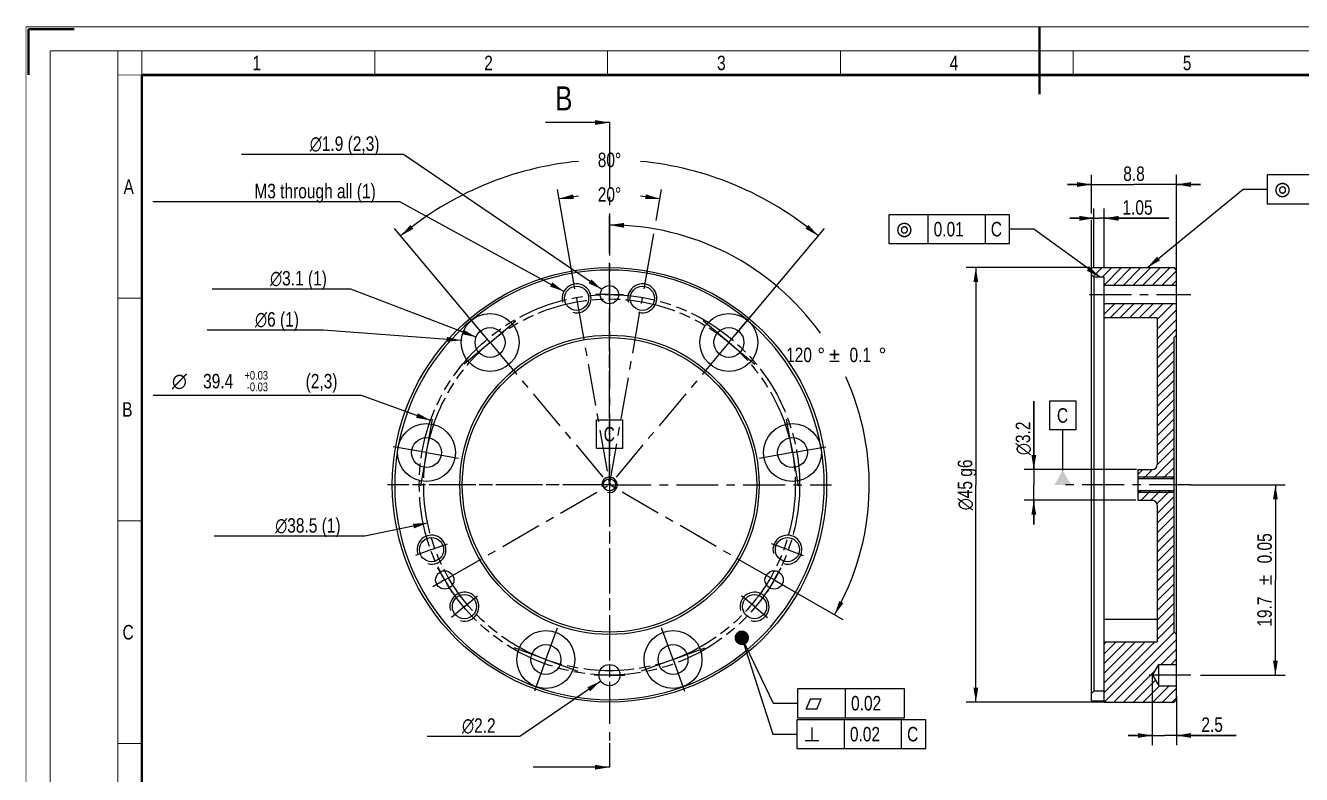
# Model space of a CAD drawing. Header units: millimetres. Extents: x 0 to 420, y 0 to 297.
# Drawn here: x -0.1 to 264.3, y 142.1 to 297.2 of the extents above; entities that cross this region are included whole.
import ezdxf
from ezdxf.enums import TextEntityAlignment as Align

# ---------------------------------------------------------------- set-up
doc = ezdxf.new("R2010")
doc.units = ezdxf.units.MM
doc.header["$LTSCALE"] = 23.1
doc.linetypes.add('CENTER', pattern=[0.6, 0.375, -0.075, 0.075, -0.075])
doc.linetypes.add('PHANTOM', pattern=[0.8, 0.45, -0.05, 0.1, -0.05, 0.1, -0.05])
doc.layers.get('0').update_dxf_attribs({"linetype": 'CONTINUOUS'})
for name, color, linetype in [('3_ALL_AXES', 7, 'CONTINUOUS'), ('7_ALL_FEATURES', 7, 'CONTINUOUS'), ('AXIS', 7, 'CONTINUOUS'), ('DEFAULT_1', 7, 'CENTER'), ('DEFAULT_3', 7, 'PHANTOM')]:
    doc.layers.add(name, color=color, linetype=linetype)
doc.styles.get("Standard").update_dxf_attribs({"font": 'txt', "width": 0.8})
doc.styles.add('TEXTSTYLE_1', font='gdt', dxfattribs={"width": 0.8})
doc.dimstyles.new('DIMSTYLE_1', dxfattribs={"dimtxt": 3, "dimasz": 3, "dimexe": 2, "dimexo": 2, "dimgap": 0.75, "dimtad": 1, "dimdec": 3, "dimlfac": 0.5, "dimdsep": 46, "dimtxsty": 'STANDARD', "dimblk": '_FILLED', "dimblk1": '_FILLED', "dimblk2": '_FILLED', "dimcen": 0.09, "dimadec": 0, "dimazin": 0, "dimtp": 0.2, "dimtm": 0.2, "dimtfac": 1, "dimtdec": 3, "dimtofl": 0, "dimtmove": 0, "dimatfit": 3, "dimldrblk": '_FILLED', "dimfxl": 1, "dimtolj": 1, "dimarcsym": 0})
doc.dimstyles.new('DIMSTYLE_10', dxfattribs={"dimtxt": 3, "dimasz": 3, "dimexe": 2, "dimexo": 2, "dimgap": 0.75, "dimtad": 1, "dimdec": 3, "dimlfac": 0.5, "dimdsep": 46, "dimtxsty": 'STANDARD', "dimblk": '_FILLED', "dimblk1": '_FILLED', "dimblk2": '_FILLED', "dimcen": 0.09, "dimadec": 0, "dimazin": 0, "dimtp": 0.3, "dimtm": 0.3, "dimtfac": 1, "dimtdec": 3, "dimtofl": 0, "dimtmove": 0, "dimatfit": 3, "dimldrblk": '_FILLED', "dimfxl": 1, "dimtolj": 1, "dimarcsym": 0})
doc.dimstyles.new('DIMSTYLE_11', dxfattribs={"dimtxt": 3, "dimasz": 3, "dimexe": 2, "dimexo": 2, "dimtad": 1, "dimdec": 3, "dimlfac": 0.5, "dimdsep": 46, "dimtxsty": 'STANDARD', "dimblk": '_FILLED', "dimblk1": '_FILLED', "dimblk2": '_FILLED', "dimcen": 0.09, "dimadec": 0, "dimazin": 0, "dimtol": 1, "dimtp": 0.03, "dimtm": 0.03, "dimtfac": 0.6, "dimtdec": 3, "dimtmove": 0, "dimatfit": 2, "dimldrblk": '_FILLED', "dimfxl": 1, "dimtolj": 1, "dimarcsym": 0})
doc.dimstyles.new('DIMSTYLE_12', dxfattribs={"dimtxt": 3, "dimasz": 3, "dimexe": 2, "dimexo": 2, "dimtad": 1, "dimdec": 3, "dimlfac": 0.5, "dimdsep": 46, "dimtxsty": 'STANDARD', "dimblk": '_FILLED', "dimblk1": '_FILLED', "dimblk2": '_FILLED', "dimcen": 0.09, "dimadec": 0, "dimazin": 0, "dimtp": 0.03, "dimtm": 0.03, "dimtfac": 1, "dimtdec": 3, "dimtmove": 0, "dimatfit": 2, "dimldrblk": '_FILLED', "dimfxl": 1, "dimtolj": 1, "dimarcsym": 0})
doc.dimstyles.new('DIMSTYLE_13', dxfattribs={"dimtxt": 3, "dimasz": 3, "dimexe": 2, "dimexo": 2, "dimgap": 1.5, "dimtad": 0, "dimtih": 1, "dimtoh": 1, "dimlfac": 0.5, "dimdsep": 46, "dimtxsty": 'STANDARD', "dimblk": '_FILLED', "dimblk1": '_FILLED', "dimblk2": '_FILLED', "dimcen": 0.09, "dimadec": 0, "dimazin": 0, "dimtol": 1, "dimtp": 0.1, "dimtm": 0.1, "dimtfac": 1, "dimtofl": 0, "dimtmove": 0, "dimatfit": 3, "dimldrblk": '_FILLED', "dimfxl": 1, "dimtolj": 1, "dimarcsym": 0})
doc.dimstyles.new('DIMSTYLE_3', dxfattribs={"dimtxt": 3, "dimasz": 3, "dimexe": 2, "dimexo": 2, "dimtad": 1, "dimdec": 3, "dimlfac": 0.5, "dimdsep": 46, "dimtxsty": 'STANDARD', "dimblk": '_FILLED', "dimblk1": '_FILLED', "dimblk2": '_FILLED', "dimcen": 0.09, "dimadec": 0, "dimazin": 0, "dimtp": 0.1, "dimtm": 0.1, "dimtfac": 1, "dimtdec": 3, "dimtmove": 0, "dimatfit": 2, "dimldrblk": '_FILLED', "dimfxl": 1, "dimtolj": 1, "dimarcsym": 0})
doc.dimstyles.new('DIMSTYLE_4', dxfattribs={"dimtxt": 3, "dimasz": 3, "dimexe": 2, "dimexo": 2, "dimgap": 0.75, "dimtad": 1, "dimdec": 3, "dimlfac": 0.5, "dimdsep": 46, "dimtxsty": 'STANDARD', "dimblk": '_FILLED', "dimblk1": '_FILLED', "dimblk2": '_FILLED', "dimcen": 0.09, "dimadec": 0, "dimazin": 0, "dimtp": 0.1, "dimtm": 0.1, "dimtfac": 1, "dimtdec": 3, "dimtofl": 0, "dimtmove": 0, "dimatfit": 3, "dimldrblk": '_FILLED', "dimfxl": 1, "dimtolj": 1, "dimarcsym": 0})
doc.dimstyles.new('DIMSTYLE_8', dxfattribs={"dimtxt": 3, "dimasz": 3, "dimexe": 2, "dimexo": 2, "dimgap": 0.75, "dimtad": 1, "dimdec": 3, "dimlfac": 0.5, "dimdsep": 46, "dimtxsty": 'STANDARD', "dimblk": '_FILLED', "dimblk1": '_FILLED', "dimblk2": '_FILLED', "dimcen": 0.09, "dimadec": 0, "dimazin": 0, "dimtol": 1, "dimtp": 0.05, "dimtm": 0.05, "dimtfac": 1, "dimtdec": 3, "dimtofl": 0, "dimtmove": 0, "dimatfit": 3, "dimldrblk": '_FILLED', "dimfxl": 1, "dimtolj": 1, "dimarcsym": 0})
doc.dimstyles.new('DIMSTYLE_9', dxfattribs={"dimtxt": 3, "dimasz": 3, "dimexe": 2, "dimexo": 2, "dimgap": 1.5, "dimtad": 0, "dimtih": 1, "dimtoh": 1, "dimlfac": 0.5, "dimdsep": 46, "dimtxsty": 'STANDARD', "dimblk": '_FILLED', "dimblk1": '_FILLED', "dimblk2": '_FILLED', "dimcen": 0.09, "dimadec": 0, "dimazin": 0, "dimtp": 0.5, "dimtm": 0.5, "dimtfac": 1, "dimtofl": 0, "dimtmove": 0, "dimatfit": 3, "dimldrblk": '_FILLED', "dimfxl": 1, "dimtolj": 1, "dimarcsym": 0})
doc.dimstyles.get("Standard").update_dxf_attribs({"dimtxt": 3, "dimasz": 3, "dimexe": 2, "dimexo": 2, "dimtad": 1, "dimdsep": 46, "dimtxsty": 'STANDARD', "dimblk": '_FILLED', "dimblk1": '_FILLED', "dimblk2": '_FILLED', "dimcen": 0.09, "dimadec": 0, "dimazin": 0, "dimtol": 1, "dimtp": 0.01, "dimtm": 0.01, "dimtfac": 1, "dimtofl": 0, "dimtmove": 0, "dimatfit": 3, "dimldrblk": '_FILLED', "dimfxl": 1, "dimtolj": 1, "dimarcsym": 0})

# ---------------------------------------------------------------- blocks, each defined once
blk = doc.blocks.new('_FILLED')
at = {"color": 0, "linetype": 'BYBLOCK'}
blk.add_solid([(0, 0), (-1, 0.167), (-1, -0.167)], dxfattribs=at)
blk = doc.blocks.new('*D4')
at = {"color": 2, "linetype": 'CONTINUOUS'}
for p, q in [((65.34, 242.66), (38.54, 242.66)), ((67.34, 242.66), (65.34, 242.66)), ((93.26, 232.71), (67.34, 242.66))]:
    blk.add_line(p, q, dxfattribs=at)
at = {"color": 2, "linetype": 'CONTINUOUS', "xscale": 3, "yscale": 3, "zscale": 3, "rotation": 339.0007208661}
blk.add_blockref('_FILLED', (93.26, 232.71), dxfattribs=at)
at = {"color": 2, "linetype": 'CONTINUOUS', "insert": (62.34, 246.41), "char_height": 3, "width": 20.8, "attachment_point": 3, "line_spacing_factor": 0.9, "style": 'TEXTSTYLE_1'}
blk.add_mtext('{\\Fgdt;n}\\Ftxt;3.1 (1)', dxfattribs=at)
blk = doc.blocks.new('*D5')
at = {"color": 2, "linetype": 'CONTINUOUS'}
for p, q in [((76.24, 270.53), (44.64, 270.53)), ((78.24, 270.53), (76.24, 270.53)), ((119.33, 242.57), (78.24, 270.53))]:
    blk.add_line(p, q, dxfattribs=at)
at = {"color": 2, "linetype": 'CONTINUOUS', "xscale": 3, "yscale": 3, "zscale": 3, "rotation": 325.7659823439}
blk.add_blockref('_FILLED', (119.33, 242.57), dxfattribs=at)
at = {"color": 2, "linetype": 'CONTINUOUS', "insert": (73.24, 274.28), "char_height": 3, "width": 25.6, "attachment_point": 3, "line_spacing_factor": 0.9, "style": 'TEXTSTYLE_1'}
blk.add_mtext('{\\Fgdt;n}\\Ftxt;1.9 (2,3)', dxfattribs=at)
blk = doc.blocks.new('*D6')
at = {"color": 2, "linetype": 'CONTINUOUS'}
for p, q in [((75.47, 260.71), (26.27, 260.71)), ((77.47, 260.71), (75.47, 260.71)), ((111.45, 242.18), (77.47, 260.71))]:
    blk.add_line(p, q, dxfattribs=at)
at = {"color": 2, "linetype": 'CONTINUOUS', "xscale": 3, "yscale": 3, "zscale": 3, "rotation": 331.3975597796}
blk.add_blockref('_FILLED', (111.45, 242.18), dxfattribs=at)
at = {"color": 2, "linetype": 'CONTINUOUS', "insert": (72.47, 264.46), "char_height": 3, "width": 43.2, "attachment_point": 3, "line_spacing_factor": 0.9}
blk.add_mtext('M3 through all (1)\\P ', dxfattribs=at)
blk = doc.blocks.new('*D7')
at = {"color": 2, "linetype": 'CONTINUOUS'}
for p, q in [((220.78, 258.3), (220.78, 266.32)), ((238.38, 245.66), (238.38, 266.32)), ((220.78, 264.32), (215.78, 264.32)), ((215.78, 264.32), (229.58, 264.32)), ((243.38, 264.32), (229.58, 264.32)), ((238.38, 264.32), (243.38, 264.32)), ((220.78, 246.58), (220.78, 257))]:
    blk.add_line(p, q, dxfattribs=at)
at = {"color": 2, "linetype": 'CONTINUOUS', "xscale": 3, "yscale": 3, "zscale": 3}
blk.add_blockref('_FILLED', (220.78, 264.32), dxfattribs=at)
at = {"color": 2, "linetype": 'CONTINUOUS', "xscale": 3, "yscale": 3, "zscale": 3, "rotation": 180}
blk.add_blockref('_FILLED', (238.38, 264.32), dxfattribs=at)
at = {"color": 2, "linetype": 'CONTINUOUS', "insert": (229.58, 268.07), "char_height": 3, "width": 7.2, "attachment_point": 2, "line_spacing_factor": 0.9}
blk.add_mtext('8.8', dxfattribs=at)
blk = doc.blocks.new('*D8')
at = {"color": 2, "linetype": 'CONTINUOUS'}
for p, q in [((59.55, 234.14), (37.55, 234.14)), ((61.55, 234.14), (59.55, 234.14)), ((90.17, 232.03), (61.55, 234.14))]:
    blk.add_line(p, q, dxfattribs=at)
at = {"color": 2, "linetype": 'CONTINUOUS', "xscale": 3, "yscale": 3, "zscale": 3, "rotation": 355.8017515595}
blk.add_blockref('_FILLED', (90.17, 232.03), dxfattribs=at)
at = {"color": 2, "linetype": 'CONTINUOUS', "insert": (56.55, 237.89), "char_height": 3, "width": 16, "attachment_point": 3, "line_spacing_factor": 0.9, "style": 'TEXTSTYLE_1'}
blk.add_mtext('{\\Fgdt;n}\\Ftxt;6 (1)', dxfattribs=at)
blk = doc.blocks.new('*D9')
at = {"color": 2, "linetype": 'CONTINUOUS'}
for p, q in [((233.38, 162.8), (233.38, 148.19)), ((238.38, 158.29), (238.38, 148.19)), ((233.38, 150.19), (228.38, 150.19)), ((228.38, 150.19), (235.88, 150.19)), ((250.74, 150.19), (235.88, 150.19)), ((238.38, 150.19), (250.74, 150.19))]:
    blk.add_line(p, q, dxfattribs=at)
at = {"color": 2, "linetype": 'CONTINUOUS', "xscale": 3, "yscale": 3, "zscale": 3}
blk.add_blockref('_FILLED', (233.38, 150.19), dxfattribs=at)
at = {"color": 2, "linetype": 'CONTINUOUS', "xscale": 3, "yscale": 3, "zscale": 3, "rotation": 180}
blk.add_blockref('_FILLED', (238.38, 150.19), dxfattribs=at)
at = {"color": 2, "linetype": 'CONTINUOUS', "insert": (243.54, 153.94), "char_height": 3, "width": 7.2, "attachment_point": 1, "line_spacing_factor": 0.9}
blk.add_mtext('2.5', dxfattribs=at)
blk = doc.blocks.new('*D17')
at = {"color": 2, "linetype": 'CONTINUOUS'}
for p, q in [((119.08, 161.46), (102.3, 149.99)), ((100.3, 149.99), (83.1, 149.99)), ((102.3, 149.99), (100.3, 149.99))]:
    blk.add_line(p, q, dxfattribs=at)
at = {"color": 2, "linetype": 'CONTINUOUS', "xscale": 3, "yscale": 3, "zscale": 3, "rotation": 34.3552476522}
blk.add_blockref('_FILLED', (119.08, 161.46), dxfattribs=at)
at = {"color": 2, "linetype": 'CONTINUOUS', "insert": (97.3, 153.74), "char_height": 3, "width": 11.2, "attachment_point": 3, "line_spacing_factor": 0.9, "style": 'TEXTSTYLE_1'}
blk.add_mtext('{\\Fgdt;n}\\Ftxt;2.2', dxfattribs=at)
blk = doc.blocks.new('*D18')
at = {"color": 2, "linetype": 'CONTINUOUS'}
for p, q in [((241.28, 202.1), (260.88, 202.1)), ((258.88, 202.1), (258.88, 182.4)), ((258.88, 162.7), (258.88, 182.4)), ((243.38, 162.7), (260.88, 162.7))]:
    blk.add_line(p, q, dxfattribs=at)
at = {"color": 2, "linetype": 'CONTINUOUS', "xscale": 3, "yscale": 3, "zscale": 3}
for p, rotation in [((258.88, 202.1), 90), ((258.88, 162.7), 270)]:
    blk.add_blockref('_FILLED', p, dxfattribs=dict(at, rotation=rotation))
at = {"color": 2, "linetype": 'CONTINUOUS', "width": 0.8}
for s, p in [('0.05', (258.13, 188.95)), ('19.7', (258.13, 175.85))]:
    blk.add_text(s, height=3, rotation=90, dxfattribs=at).set_placement(p, align=Align.CENTER)
at = {"color": 2, "linetype": 'CONTINUOUS', "style": 'TEXTSTYLE_1'}
blk.add_text('`', height=3, rotation=90, dxfattribs=at).set_placement((258.13, 182.4), align=Align.CENTER)
blk = doc.blocks.new('*D19')
at = {"color": 2, "linetype": 'CONTINUOUS'}
for p, q in [((94.87, 233.13), (76.34, 255.2)), ((146.93, 233.13), (165.46, 255.2))]:
    blk.add_line(p, q, dxfattribs=at)
for start, end in [(95.4554, 130), (50, 84.5446)]:
    blk.add_arc((120.9, 202.1), 67.32, start, end, dxfattribs=at)
for points in [[(79.66, 255.94), (77.63, 253.67), (80.28, 255.16)], [(161.52, 255.16), (164.17, 253.67), (162.14, 255.94)]]:
    blk.add_solid(points, dxfattribs=at)
at = {"color": 2, "linetype": 'CONTINUOUS', "insert": (120.9, 270.92), "char_height": 3, "width": 6.8, "attachment_point": 2, "line_spacing_factor": 0.9}
blk.add_mtext('80\\Fgdt;{\\Fgdt;~}', dxfattribs=at)
blk = doc.blocks.new('*D21')
at = {"color": 2, "linetype": 'CONTINUOUS'}
for p, q in [((113.74, 242.72), (110.11, 263.31)), ((130.56, 256.88), (131.69, 263.31)), ((128.06, 242.72), (130.07, 254.09))]:
    blk.add_line(p, q, dxfattribs=at)
for start, end in [(96.1077, 100), (80, 83.8923)]:
    blk.add_arc((120.9, 202.1), 60.15, start, end, dxfattribs=at)
for points in [[(113.35, 262.28), (110.45, 261.34), (113.5, 261.29)], [(128.3, 261.29), (131.34, 261.34), (128.45, 262.28)]]:
    blk.add_solid(points, dxfattribs=at)
at = {"color": 2, "linetype": 'CONTINUOUS', "insert": (120.9, 263.75), "char_height": 3, "width": 6.8, "attachment_point": 2, "line_spacing_factor": 0.9}
blk.add_mtext('20\\Fgdt;{\\Fgdt;~}', dxfattribs=at)
blk = doc.blocks.new('*D22')
at = {"color": 2, "linetype": 'CONTINUOUS'}
for p, q in [((220.46, 247.1), (194.81, 247.1)), ((196.81, 247.1), (196.81, 202.1)), ((196.81, 157.1), (196.81, 202.1)), ((223.9, 157.1), (194.81, 157.1))]:
    blk.add_line(p, q, dxfattribs=at)
at = {"color": 2, "linetype": 'CONTINUOUS', "xscale": 3, "yscale": 3, "zscale": 3}
for p, rotation in [((196.81, 247.1), 90), ((196.81, 157.1), 270)]:
    blk.add_blockref('_FILLED', p, dxfattribs=dict(at, rotation=rotation))
at = {"color": 2, "linetype": 'CONTINUOUS', "insert": (193.06, 202.1), "char_height": 3, "width": 16, "attachment_point": 2, "rotation": 90, "line_spacing_factor": 0.9, "style": 'TEXTSTYLE_1'}
blk.add_mtext('{\\Fgdt;n}\\Ftxt;45 g6', dxfattribs=at)
blk = doc.blocks.new('*D23')
at = {"color": 2, "linetype": 'CONTINUOUS'}
for p, q in [((67.54, 220.59), (26.34, 220.59)), ((69.54, 220.59), (67.54, 220.59)), ((83.83, 215.45), (69.54, 220.59))]:
    blk.add_line(p, q, dxfattribs=at)
at = {"color": 2, "linetype": 'CONTINUOUS', "xscale": 3, "yscale": 3, "zscale": 3, "rotation": 340.1998119405}
blk.add_blockref('_FILLED', (83.83, 215.45), dxfattribs=at)
at = {"color": 2, "linetype": 'CONTINUOUS', "style": 'TEXTSTYLE_1'}
blk.add_text('n', height=3, dxfattribs=at).set_placement((33.34, 222.09), align=Align.RIGHT)
at = {"color": 2, "linetype": 'CONTINUOUS', "width": 0.8}
for s, height, p in [('39.4', 3, (42.94, 222.09)), ('+0.03', 1.8, (50.14, 223.89)), (' (2,3)', 3, (64.54, 222.09)), ('-0.03', 1.8, (50.14, 221.49))]:
    blk.add_text(s, height=height, dxfattribs=at).set_placement(p, align=Align.RIGHT)
blk = doc.blocks.new('*D24')
at = {"color": 2, "linetype": 'CONTINUOUS'}
for p, q in [((83.22, 194.19), (70.19, 191.45)), ((68.19, 191.45), (38.99, 191.45)), ((70.19, 191.45), (68.19, 191.45))]:
    blk.add_line(p, q, dxfattribs=at)
at = {"color": 2, "linetype": 'CONTINUOUS', "xscale": 3, "yscale": 3, "zscale": 3, "rotation": 11.8637820675}
blk.add_blockref('_FILLED', (83.22, 194.19), dxfattribs=at)
at = {"color": 2, "linetype": 'CONTINUOUS', "insert": (65.19, 195.2), "char_height": 3, "width": 23.2, "attachment_point": 3, "line_spacing_factor": 0.9, "style": 'TEXTSTYLE_1'}
blk.add_mtext('{\\Fgdt;n}\\Ftxt;38.5 (1)', dxfattribs=at)
blk = doc.blocks.new('*D25')
at = {"color": 2, "linetype": 'CONTINUOUS'}
for p, q in [((208.82, 205.3), (208.82, 219.47)), ((208.82, 219.47), (208.82, 202.1)), ((230.09, 205.3), (206.82, 205.3)), ((208.82, 193.9), (208.82, 202.1)), ((229.94, 198.9), (206.82, 198.9)), ((208.82, 198.9), (208.82, 193.9))]:
    blk.add_line(p, q, dxfattribs=at)
at = {"color": 2, "linetype": 'CONTINUOUS', "xscale": 3, "yscale": 3, "zscale": 3}
for p, rotation in [((208.82, 205.3), 270), ((208.82, 198.9), 90)]:
    blk.add_blockref('_FILLED', p, dxfattribs=dict(at, rotation=rotation))
at = {"color": 2, "linetype": 'CONTINUOUS', "insert": (205.07, 208.27), "char_height": 3, "width": 11.2, "attachment_point": 1, "rotation": 90, "line_spacing_factor": 0.9, "style": 'TEXTSTYLE_1'}
blk.add_mtext('{\\Fgdt;n}\\Ftxt;3.2', dxfattribs=at)
blk = doc.blocks.new('*D26')
at = {"color": 2, "linetype": 'CONTINUOUS'}
for p, q in [((120.9, 250.1), (120.9, 257.93)), ((156.75, 181.4), (169.25, 174.19))]:
    blk.add_line(p, q, dxfattribs=at)
for start, end in [(35.7038, 90), (330, 24.6078)]:
    blk.add_arc((120.9, 202.1), 53.83, start, end, dxfattribs=at)
for points in [[(123.91, 256.35), (120.9, 255.93), (123.88, 255.35)], [(168.51, 178.06), (167.52, 175.19), (169.39, 177.59)]]:
    blk.add_solid(points, dxfattribs=at)
at = {"color": 2, "linetype": 'CONTINUOUS', "width": 0.8}
for s, p in [('120', (160.17, 227.52)), ('0.1', (172.87, 227.52))]:
    blk.add_text(s, height=3, dxfattribs=at).set_placement(p, align=Align.CENTER)
at = {"color": 2, "linetype": 'CONTINUOUS', "style": 'TEXTSTYLE_1'}
for s, p in [('~', (164.77, 227.52)), ('`', (167.52, 227.52)), ('~', (177.47, 227.52))]:
    blk.add_text(s, height=3, dxfattribs=at).set_placement(p, align=Align.CENTER)
blk = doc.blocks.new('*D28')
at = {"color": 2, "linetype": 'CONTINUOUS'}
for p, q in [((221.28, 247.1), (221.28, 259.32)), ((223.38, 247.1), (223.38, 259.32)), ((221.28, 257.32), (216.28, 257.32)), ((216.28, 257.32), (222.33, 257.32)), ((236.79, 257.32), (222.33, 257.32)), ((223.38, 257.32), (236.79, 257.32))]:
    blk.add_line(p, q, dxfattribs=at)
at = {"color": 2, "linetype": 'CONTINUOUS', "xscale": 3, "yscale": 3, "zscale": 3}
blk.add_blockref('_FILLED', (221.28, 257.32), dxfattribs=at)
at = {"color": 2, "linetype": 'CONTINUOUS', "xscale": 3, "yscale": 3, "zscale": 3, "rotation": 180}
blk.add_blockref('_FILLED', (223.38, 257.32), dxfattribs=at)
at = {"color": 2, "linetype": 'CONTINUOUS', "insert": (227.19, 261.07), "char_height": 3, "width": 9.6, "attachment_point": 1, "line_spacing_factor": 0.9}
blk.add_mtext('1.05', dxfattribs=at)

msp = doc.modelspace()

# ---------------------------------------------------------------- hatches: boundary and pattern name
at = {"linetype": 'CONTINUOUS'}
h = msp.add_hatch(dxfattribs=at)
h.set_pattern_fill('B', color=2, scale=1.421013, angle=45, style=0, pattern_type=0)
h.set_pattern_definition([(45, (0, 0), (-1.0048076, 1.0048076), [])])
edge = h.paths.add_edge_path()
edge.add_line((238.3815, 246.603), (238.3815, 243.403))
edge.add_line((238.3815, 243.403), (223.3815, 243.403))
edge.add_line((223.3815, 245.103), (223.3815, 243.403))
edge.add_line((223.3815, 245.103), (221.2815, 245.103))
edge.add_line((221.2815, 245.103), (220.7815, 245.603))
edge.add_line((220.7815, 247.103), (220.7815, 245.603))
edge.add_line((220.7815, 247.103), (237.8815, 247.103))
edge.add_line((238.3815, 246.603), (237.8815, 247.103))
edge = h.paths.add_edge_path()
edge.add_line((238.3815, 239.603), (238.3815, 233.103))
edge.add_line((237.8815, 232.603), (238.3815, 233.103))
edge.add_line((237.8815, 203.353), (237.8815, 232.603))
edge.add_line((237.8815, 203.353), (230.3815, 203.353))
edge.add_line((230.3815, 205.303), (230.3815, 203.353))
edge.add_line((230.3815, 205.303), (233.3815, 205.303))
edge.add_arc((233.3815, 206.303), 1, 270, 360)
edge.add_line((234.3815, 236.703), (234.3815, 206.303))
edge.add_line((234.3815, 236.703), (223.3815, 236.703))
edge.add_line((223.3815, 239.603), (223.3815, 236.703))
edge.add_line((238.3815, 239.603), (223.3815, 239.603))
edge = h.paths.add_edge_path()
edge.add_line((238.3815, 171.103), (238.3815, 164.903))
edge.add_line((234.7034, 164.903), (238.3815, 164.903))
edge.add_line((233.3815, 162.703), (234.7034, 164.903))
edge.add_line((233.3815, 162.703), (234.7034, 160.503))
edge.add_line((234.7034, 160.503), (238.3815, 160.503))
edge.add_line((238.3815, 160.503), (238.3815, 157.603))
edge.add_line((238.3815, 157.603), (237.8815, 157.103))
edge.add_line((223.3815, 157.103), (237.8815, 157.103))
edge.add_line((223.3815, 169.603), (223.3815, 157.103))
edge.add_line((223.3815, 169.603), (234.3815, 169.603))
edge.add_line((234.3815, 197.903), (234.3815, 169.603))
edge.add_arc((233.3815, 197.903), 1, 0, 90)
edge.add_line((230.3815, 198.903), (233.3815, 198.903))
edge.add_line((230.3815, 200.853), (230.3815, 198.903))
edge.add_line((237.8815, 200.853), (230.3815, 200.853))
edge.add_line((237.8815, 171.603), (237.8815, 200.853))
edge.add_line((237.8815, 171.603), (238.3815, 171.103))

# ---------------------------------------------------------------- linework, layer by layer
at = {"color": 2, "linetype": 'CONTINUOUS'}
for p, q in [((257.1713, 266.3308), (257.1713, 260.3308)), ((282.1713, 266.3308), (257.1713, 266.3308)), ((257.1713, 260.3308), (282.1713, 260.3308)), ((178.8156, 258.0659), (178.8156, 252.0659)), ((203.8156, 258.0659), (178.8156, 258.0659)), ((186.9406, 252.0659), (186.9406, 258.0659)), ((198.7906, 252.0659), (198.7906, 258.0659)), ((203.8156, 252.0659), (203.8156, 258.0659)), ((178.8156, 252.0659), (203.8156, 252.0659)), ((237.8815, 203.703), (230.3815, 203.703)), ((237.8815, 200.503), (230.3815, 200.503)), ((182.053, 159.8769), (159.828, 159.8769)), ((159.828, 159.8769), (159.828, 153.8769)), ((169.828, 153.8769), (169.828, 159.8769)), ((182.053, 153.8769), (182.053, 159.8769)), ((186.4655, 153.4663), (159.7155, 153.4663)), ((159.7155, 153.4663), (159.7155, 147.4663)), ((159.828, 153.8769), (182.053, 153.8769)), ((169.5905, 147.4663), (169.5905, 153.4663)), ((181.4405, 147.4663), (181.4405, 153.4663)), ((186.4655, 147.4663), (186.4655, 153.4663)), ((159.7155, 147.4663), (186.4655, 147.4663))]:
    msp.add_line(p, q, dxfattribs=at)
at = {"color": 7, "linetype": 'CONTINUOUS'}
for p, q in [((220.7815, 158.8913), (220.7815, 247.103)), ((220.7815, 247.103), (237.8815, 247.103)), ((238.3815, 246.603), (237.8815, 247.103)), ((238.3815, 157.603), (238.3815, 246.603)), ((221.2815, 245.103), (220.7815, 245.603)), ((221.2815, 245.103), (221.2815, 159.3947)), ((223.3815, 245.103), (221.2815, 245.103)), ((223.3815, 157.103), (223.3815, 245.103)), ((238.3815, 243.403), (223.3815, 243.403)), ((238.3815, 239.603), (223.3815, 239.603)), ((234.3815, 236.703), (223.3815, 236.703)), ((234.3815, 236.703), (234.3815, 206.303)), ((237.8815, 232.603), (238.3815, 233.103)), ((237.8815, 171.603), (237.8815, 232.603)), ((230.3815, 205.303), (230.3815, 198.903)), ((230.3815, 205.303), (233.3815, 205.303)), ((237.8815, 203.353), (230.3815, 203.353)), ((237.8815, 200.853), (230.3815, 200.853)), ((230.3815, 198.903), (233.3815, 198.903)), ((234.3815, 197.903), (234.3815, 169.603)), ((234.3815, 174.2155), (223.3815, 174.2155)), ((223.3815, 169.603), (234.3815, 169.603)), ((237.8815, 171.603), (238.3815, 171.103)), ((233.3815, 162.703), (234.7034, 164.903)), ((234.7034, 164.903), (238.3815, 164.903)), ((234.7034, 160.503), (234.7034, 164.903)), ((233.3815, 162.703), (234.7034, 160.503)), ((234.7034, 160.503), (238.3815, 160.503)), ((223.3815, 157.103), (237.8815, 157.103)), ((238.3815, 157.603), (237.8815, 157.103))]:
    msp.add_line(p, q, dxfattribs=at)
for points, const_width in [([(0, 297), (0, 0)], 0.199), ([(420, 297), (0, 297)], 0.199), ([(0.5, 287), (0.5, 296.5)], 0.5), ([(0.5, 296.5), (10, 296.5)], 0.5), ([(210, 297), (210, 283)], 0.5), ([(5, 292), (5, 5)], 0.199), ([(415, 292), (5, 292)], 0.199), ([(19, 292), (19, 5)], 0.199), ([(24, 287), (24, 292)], 0.199), ([(72.25, 287), (72.25, 292)], 0.199), ([(120.5, 287), (120.5, 292)], 0.199), ([(168.75, 287), (168.75, 292)], 0.199), ([(217, 287), (217, 292)], 0.199), ([(24, 287), (19, 287)], 0.199), ([(24, 287), (24, 10)], 0.499), ([(410, 287), (24, 287)], 0.499), ([(24, 240.8), (19, 240.8)], 0.199), ([(24, 194.65), (19, 194.65)], 0.199), ([(24, 148.5), (19, 148.5)], 0.199)]:
    msp.add_lwpolyline(points, dxfattribs=dict(at, const_width=const_width))
for radius in [45, 31, 30.5, 1.25]:
    msp.add_circle((120.8995, 202.103), radius, dxfattribs=at)
at = {"color": 2, "linetype": 'CONTINUOUS'}
for centre, radius in [((114.0855, 240.7469), 3), ((127.7135, 240.7469), 3), ((120.8995, 202.103), 1.6), ((84.026, 188.6822), 3), ((157.773, 188.6822), 3), ((90.8399, 176.88), 3), ((150.9591, 176.88), 3)]:
    msp.add_arc(centre, radius, 255, 195, dxfattribs=at)
at = {"color": 7, "linetype": 'CONTINUOUS'}
for centre, start, end in [((233.3815, 206.303), 270, 360), ((233.3815, 197.903), 0, 90)]:
    msp.add_arc(centre, 1, start, end, dxfattribs=at)
at = {"layer": '3_ALL_AXES', "color": 7, "linetype": 'CENTER'}
for p, q in [((120.8995, 244.403), (120.8995, 246.103)), ((120.8995, 241.503), (120.8995, 244.403)), ((120.8995, 241.503), (117.9995, 241.503)), ((120.8995, 241.503), (120.8995, 238.603)), ((120.8995, 241.503), (123.7995, 241.503)), ((220.3815, 241.503), (241.3815, 241.503)), ((120.8995, 203.1032), (120.8995, 238.603)), ((96.1522, 231.5957), (91.6527, 236.9581)), ((96.1522, 231.5957), (101.5145, 236.0953)), ((145.6468, 231.5957), (140.2845, 236.0953)), ((145.6468, 231.5957), (150.1463, 236.9581)), ((96.1522, 231.5957), (90.7899, 227.0962)), ((96.1522, 231.5957), (121.0024, 201.9804)), ((145.6468, 231.5957), (120.796, 201.9797)), ((145.6468, 231.5957), (151.0091, 227.0962)), ((82.9844, 208.7885), (84.1999, 215.6821)), ((158.8146, 208.7885), (157.5991, 215.6821)), ((82.9844, 208.7885), (76.0908, 210.004)), ((158.8146, 208.7885), (165.7083, 210.004)), ((82.9844, 208.7885), (81.7689, 201.8948)), ((82.9844, 208.7885), (89.6081, 207.6205)), ((158.8146, 208.7885), (151.9209, 207.5729)), ((158.8146, 208.7885), (160.0301, 201.8948)), ((119.8993, 202.103), (76.8995, 202.103)), ((86.7781, 182.403), (120.5051, 201.8753)), ((120.8995, 202.103), (119.8993, 202.103)), ((120.8995, 202.103), (120.8995, 203.1032)), ((120.8995, 202.103), (120.8995, 158.103)), ((120.8995, 202.103), (164.8995, 202.103)), ((155.0209, 182.403), (121.2859, 201.8799)), ((86.7781, 182.403), (85.3281, 184.9145)), ((155.0209, 182.403), (156.4709, 184.9145)), ((86.7781, 182.403), (84.2666, 180.953)), ((86.7781, 182.403), (88.2281, 179.8916)), ((155.0209, 182.403), (153.5709, 179.8916)), ((155.0209, 182.403), (157.5324, 180.953)), ((107.7317, 165.9249), (110.1259, 172.5027)), ((107.7317, 165.9249), (101.1539, 168.319)), ((107.7317, 165.9249), (105.3376, 159.347)), ((107.7317, 165.9249), (114.3096, 163.5307)), ((120.8995, 162.703), (117.6995, 162.703)), ((120.8995, 162.703), (124.0995, 162.703)), ((241.3815, 162.703), (231.7034, 162.703))]:
    msp.add_line(p, q, dxfattribs=at)
at = {"layer": '3_ALL_AXES', "color": 7, "linetype": 'CONTINUOUS'}
for centre, radius in [((120.8995, 241.503), 1.9), ((96.1522, 231.5957), 6), ((145.6468, 231.5957), 6), ((96.1522, 231.5957), 3.1), ((145.6468, 231.5957), 3.1), ((82.9844, 208.7885), 6), ((158.8146, 208.7885), 6), ((82.9844, 208.7885), 3.1), ((158.8146, 208.7885), 3.1), ((86.7781, 182.403), 1.9), ((155.0209, 182.403), 1.9), ((107.7317, 165.9249), 6), ((107.7317, 165.9249), 3.1), ((120.8995, 162.703), 2.2)]:
    msp.add_circle(centre, radius, dxfattribs=at)
for start, end in [(50.011014, 129.988986), (130.011014, 169.988986), (10.011014, 49.988986), (170.011014, 249.988986), (0, 9.988986), (250.011014, 289.988986)]:
    msp.add_arc((120.8995, 202.103), 44.5, start, end, dxfattribs=at)
at = {"layer": '7_ALL_FEATURES', "color": 7, "linetype": 'CONTINUOUS'}
for p, q in [((221.2815, 159.3947), (220.7815, 158.8913)), ((220.7815, 157.3817), (220.7815, 158.8913)), ((223.3815, 159.3947), (221.2815, 159.3947)), ((220.7815, 157.3817), (223.3815, 157.3817))]:
    msp.add_line(p, q, dxfattribs=at)
at = {"layer": 'AXIS', "color": 2, "linetype": 'CENTER'}
for p, q in [((120.8995, 202.103), (120.8995, 248.103)), ((120.8995, 202.103), (74.8995, 202.103)), ((120.8995, 202.103), (120.8995, 156.103)), ((120.8995, 202.103), (166.8995, 202.103)), ((241.3815, 202.103), (214.8092, 202.103))]:
    msp.add_line(p, q, dxfattribs=at)
at = {"layer": 'AXIS', "color": 2, "linetype": 'CONTINUOUS'}
for p, q in [((212.1092, 213.4775), (212.1092, 219.4775)), ((212.1092, 219.4775), (217.5092, 219.4775)), ((217.5092, 219.4775), (217.5092, 213.4775)), ((118.1995, 209.603), (118.1995, 215.603)), ((118.1995, 215.603), (123.5995, 215.603)), ((123.5995, 215.603), (123.5995, 209.603)), ((217.5092, 213.4775), (212.1092, 213.4775)), ((214.8092, 205.103), (214.8092, 213.4775)), ((123.5995, 209.603), (118.1995, 209.603))]:
    msp.add_line(p, q, dxfattribs=at)
at = {"layer": 'AXIS', "color": 7, "linetype": 'CENTER'}
for p, q in [((84.026, 188.6822), (80.737, 187.4851)), ((84.026, 188.6822), (87.3149, 189.8792)), ((157.773, 188.6822), (154.4841, 189.8792)), ((157.773, 188.6822), (161.062, 187.4851)), ((90.8399, 176.88), (93.5211, 179.1298)), ((150.9591, 176.88), (148.2779, 179.1298)), ((90.8399, 176.88), (88.1588, 174.6303)), ((150.9591, 176.88), (153.6402, 174.6303)), ((134.0673, 165.9249), (131.6731, 172.5027)), ((134.0673, 165.9249), (140.6451, 168.319)), ((134.0673, 165.9249), (127.4894, 163.5307)), ((134.0673, 165.9249), (136.4614, 159.347))]:
    msp.add_line(p, q, dxfattribs=at)
at = {"layer": 'AXIS', "color": 7, "linetype": 'CONTINUOUS'}
for centre, radius in [((114.0855, 240.7469), 2.5), ((127.7135, 240.7469), 2.5), ((84.026, 188.6822), 2.5), ((157.773, 188.6822), 2.5), ((90.8399, 176.88), 2.5), ((150.9591, 176.88), 2.5), ((134.0673, 165.9249), 6), ((134.0673, 165.9249), 3.1)]:
    msp.add_circle(centre, radius, dxfattribs=at)
msp.add_arc((120.8995, 202.103), 44.5, 290.011014, 360, dxfattribs=at)
at = {"layer": 'AXIS', "color": 2, "linetype": 'CONTINUOUS'}
msp.add_solid([(213.0771, 202.103), (216.5412, 202.103), (214.8092, 205.103)], dxfattribs=at)
at = {"layer": 'DEFAULT_1', "color": 7, "linetype": 'CENTER'}
for p, q in [((120.8995, 277.1567), (120.8995, 272.1567)), ((120.8995, 202.103), (118.6495, 202.103)), ((120.8995, 202.103), (123.1495, 202.103)), ((120.8995, 148.6138), (120.8995, 143.6138))]:
    msp.add_line(p, q, dxfattribs=at)
at = {"layer": 'DEFAULT_1', "color": 9, "linetype": 'CENTER'}
msp.add_line((120.8995, 272.1567), (120.8995, 148.6138), dxfattribs=at)
at = {"layer": 'DEFAULT_1', "color": 2, "linetype": 'CENTER'}
for p, q in [((114.0855, 240.7469), (120.8995, 202.103)), ((120.8995, 202.103), (127.7135, 240.7469))]:
    msp.add_line(p, q, dxfattribs=at)
at = {"layer": 'DEFAULT_3', "color": 2, "linetype": 'PHANTOM'}
for radius in [39.4, 38.5]:
    msp.add_circle((120.8995, 202.103), radius, dxfattribs=at)

# ---------------------------------------------------------------- texts
at = {"color": 2, "linetype": 'CONTINUOUS', "style": 'TEXTSTYLE_1'}
for s, p in [('r', (258.6713, 261.8308)), ('r', (180.3156, 253.5659)), ('c', (161.328, 155.3769)), ('b', (161.2155, 148.9663))]:
    msp.add_text(s, height=3, dxfattribs=at).set_placement(p)
at = {"color": 2, "linetype": 'CONTINUOUS', "width": 0.8}
for s, p in [('0.01', (188.0656, 253.5659)), ('C', (199.9156, 253.5659)), ('0.02', (170.953, 155.3769)), ('0.02', (170.7155, 148.9663)), ('C', (182.5655, 148.9663))]:
    msp.add_text(s, height=3, dxfattribs=at).set_placement(p)
at = {"color": 7, "linetype": 'CONTINUOUS', "attachment_point": 1, "line_spacing_factor": 0.9}
for s, insert, char_height, width in [('1', (46.9107, 291), 3, 2.4), ('2', (94.9464, 291), 3, 2.4), ('3', (143.1964, 291), 3, 2.4), ('4', (191.375, 291), 3, 2.4), ('5', (239.6964, 291), 3, 2.4), ('B', (109.6702, 284.6567), 5, 4), ('A', (20.2143, 265.375), 3, 2.4), ('B', (19.9286, 219.225), 3, 2.4), ('C', (20, 173.075), 3, 2.4)]:
    msp.add_mtext(s, dxfattribs=dict(at, insert=insert, char_height=char_height, width=width))
at = {"layer": 'AXIS', "color": 2, "linetype": 'CONTINUOUS', "char_height": 3, "width": 2.4, "attachment_point": 1, "line_spacing_factor": 0.9}
for insert in [(213.6092, 217.9775), (119.6995, 214.103)]:
    msp.add_mtext('C', dxfattribs=dict(at, insert=insert))

# ---------------------------------------------------------------- dimensions: what is measured, and where the dimension line sits
at = {"color": 2, "linetype": 'CONTINUOUS'}
for p1, p2, text, dimstyle, picture, middle in [((119.3287, 242.5719), (122.4703, 240.4341), '%%c<> (2,3)', 'DIMSTYLE_3', '*D5', (60.4425, 272.7797)), ((111.4517, 242.1831), (116.7194, 239.3107), 'M<> through all (1)\\P ', 'DIMSTYLE_3', '*D6', (50.8701, 262.9623)), ((93.2581, 232.7066), (99.0463, 230.4848), '%%c<> (1)', 'DIMSTYLE_3', '*D4', (51.9397, 244.9054)), ((90.1683, 232.035), (102.1361, 231.1565), '%%c<> (1)', 'DIMSTYLE_3', '*D8', (48.5473, 236.3859)), ((83.8288, 215.4494), (157.9702, 188.7566), '%%c<> (2,3)', 'DIMSTYLE_11', '*D23', (46.9378, 223.5946)), ((83.2219, 194.188), (158.5771, 210.0181), '%%c<> (1)', 'DIMSTYLE_12', '*D24', (53.5913, 193.7006)), ((119.0833, 161.4615), (122.7157, 163.9445), '%%c<>', 'DIMSTYLE_3', '*D17', (91.6976, 152.2374))]:
    dim = msp.add_diameter_dim_2p(p1=p1, p2=p2, text=text, dimstyle=dimstyle, override={"dimtih": 1, "dimtoh": 1, "dimpost": '<>'}, dxfattribs=at)
    dim.commit()
    dim.dimension.update_dxf_attribs({"geometry": picture, "text_midpoint": middle, "dimtype": 163})
for base, line1, line2, dimstyle, picture, middle in [((120.8995, 269.421), ((145.2141, 231.0801), (145.6468, 231.5957)), ((96.5849, 231.0801), (96.1522, 231.5957)), 'DIMSTYLE_9', '*D19', (120.8995, 269.421)), ((120.8995, 262.2549), ((127.609, 240.1545), (127.7135, 240.7469)), ((114.19, 240.1545), (114.0855, 240.7469)), 'DIMSTYLE_9', '*D21', (120.8995, 262.2549)), ((167.5183, 229.0184), ((154.5547, 182.6722), (155.0209, 182.403)), ((120.8995, 247.5647), (120.8995, 248.103)), 'DIMSTYLE_13', '*D26', (167.5183, 229.0184))]:
    dim = msp.add_angular_dim_2l(base=base, line1=line1, line2=line2, dimstyle=dimstyle, dxfattribs=at)
    dim.commit()
    dim.dimension.update_dxf_attribs({"geometry": picture, "text_midpoint": middle, "dimtype": 162})
dim = msp.add_linear_dim(base=(238.3815, 264.3178), p1=(220.7815, 244.583), p2=(238.3815, 243.663), dimstyle='DIMSTYLE_1', dxfattribs=at)
dim.commit()
dim.dimension.update_dxf_attribs({"geometry": '*D7', "text_midpoint": (229.5815, 264.3178), "dimtype": 160})
for base, p1, p2, angle, dimstyle, picture, middle in [((221.2815, 257.322), (223.3815, 245.103), (221.2815, 245.103), 180, 'DIMSTYLE_4', '*D28', (232.368, 257.322)), ((258.8784, 162.703), (239.2815, 202.103), (241.3815, 162.703), 270, 'DIMSTYLE_8', '*D18', (258.8784, 182.403)), ((233.3815, 150.188), (238.3815, 160.2896), (233.3815, 164.803), 180, 'DIMSTYLE_4', '*D9', (247.21, 150.188))]:
    dim = msp.add_linear_dim(base=base, p1=p1, p2=p2, angle=angle, dimstyle=dimstyle, dxfattribs=at)
    dim.commit()
    dim.dimension.update_dxf_attribs({"geometry": picture, "text_midpoint": middle, "dimtype": 160})
for base, p1, p2, text, dimstyle, picture, middle in [((196.8052, 157.103), (222.4615, 247.103), (225.9015, 157.103), '%%c<> g6', 'DIMSTYLE_10', '*D22', (196.8052, 202.103)), ((208.8166, 198.903), (232.0929, 205.303), (231.9375, 198.903), '%%c<>', 'DIMSTYLE_4', '*D25', (208.8166, 213.8731))]:
    dim = msp.add_linear_dim(base=base, p1=p1, p2=p2, angle=270, text=text, dimstyle=dimstyle, dxfattribs=at)
    dim.commit()
    dim.dimension.update_dxf_attribs({"geometry": picture, "text_midpoint": middle, "dimtype": 160})

# ---------------------------------------------------------------- leaders
at = {"color": 7, "linetype": 'CONTINUOUS'}
for points in [[(120.8995, 277.1567), (107.6702, 277.1567)], [(120.8995, 143.6138), (105.0966, 143.6138)]]:
    msp.add_leader(points, dimstyle='STANDARD', override={"dimtad": 0}, dxfattribs=at)
at = {"color": 2, "linetype": 'CONTINUOUS'}
for points, override in [([(232.3582, 247.103), (252.1713, 263.3308), (257.1713, 263.3308)], {"dimtad": 0}), ([(222.5469, 245.103), (208.8156, 255.0659), (203.8156, 255.0659)], {"dimtad": 0}), ([(148.3178, 170.4289), (154.828, 156.8769), (159.828, 156.8769)], {"dimtad": 0, "dimldrblk": 'DOT'}), ([(148.3273, 170.4262), (154.7155, 150.4663), (159.7155, 150.4663)], {"dimtad": 0, "dimldrblk": 'DOT'})]:
    msp.add_leader(points, dimstyle='STANDARD', override=override, dxfattribs=at)

doc.saveas('drawing.dxf')
